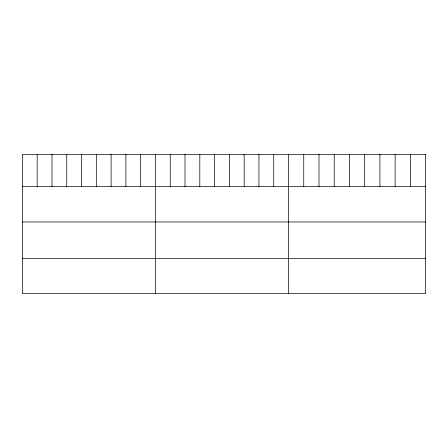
<?xml version="1.0" encoding="UTF-8"?>
<svg xmlns="http://www.w3.org/2000/svg" width="448" height="448" viewBox="0 0 448 448"><rect width="100%" height="100%" fill="white"/><g stroke="black" fill="none" stroke-linecap="round" stroke-linejoin="round"><path stroke-width="0.67" d="M22.4 186.642L425.6 186.642M22.4 221.962L425.6 221.962M22.4 258.35L425.6 258.35M410.368 154.33L410.368 186.642M395.136 154.33L395.136 186.642M379.904 154.33L379.904 186.642M364.672 154.33L364.672 186.642M349.44 154.33L349.44 186.642M334.208 154.33L334.208 186.642M318.976 154.33L318.976 186.642M303.744 154.33L303.744 186.642M288.512 154.33L288.512 293.67M273.728 154.33L273.728 186.642M258.944 154.33L258.944 186.642M244.16 154.33L244.16 186.642M229.376 154.33L229.376 186.642M214.592 154.33L214.592 186.642M199.808 154.33L199.808 186.642M185.024 154.33L185.024 186.642M170.24 154.33L170.24 186.642M155.456 154.33L155.456 293.67M140.672 154.33L140.672 186.642M125.888 154.33L125.888 186.642M111.104 154.33L111.104 186.642M96.32 154.33L96.32 186.642M81.536 154.33L81.536 186.642M66.752 154.33L66.752 186.642M51.968 154.33L51.968 186.642M37.184 154.33L37.184 186.642M425.6 154.33L22.4 154.33L22.4 293.67L425.6 293.67L425.6 154.33"/></g></svg>
